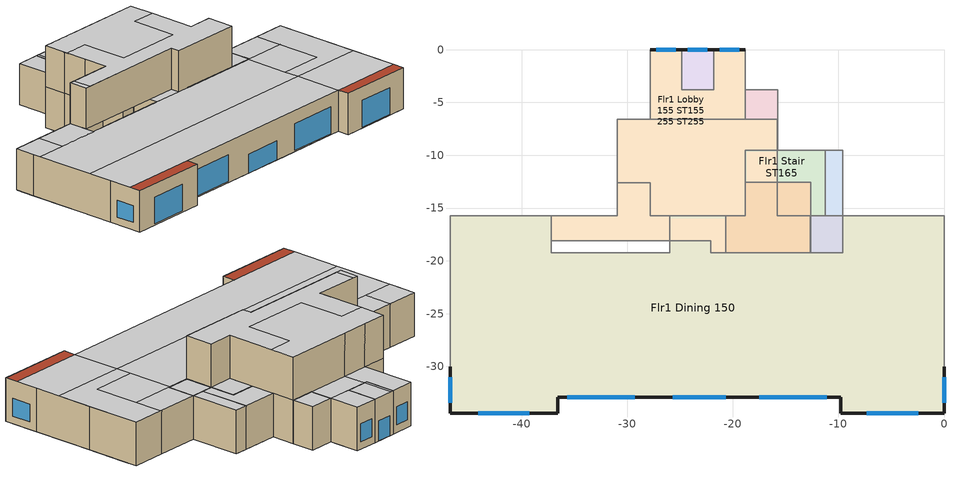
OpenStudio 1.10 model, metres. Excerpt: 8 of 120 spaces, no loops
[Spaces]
Flr1 Dining 150
 floor to Base1 Vestibule CR1B87: 0,-31.17 0,-34.45 -2.59,-34.45 -2.59,-31.17 z0
 floor to Base1 Corridor CR1B05 25 55: -20.65,-15.74 -20.65,-15.95 -25.99,-15.95 -25.99,-15.74 z0; -37.22,-15.84 -37.22,-18.93 -38.91,-18.93 -38.91,-18.21 -41.14,-18.21 -41.14,-19.54 -42.68,-19.54 -42.68,-18.21 -46.79,-18.21 -46.79,-15.84 z0
 floor to Base2 Weight 2B55 1B50: -20.65,-15.95 -20.65,-19.25 -15.2,-19.25 -12.82,-20.79 -19.2,-32.92 -28.82,-32.92 -33.87,-22.03 -33.87,-20.98 -31.59,-19.25 -25.99,-19.25 -25.99,-15.95 z0
 floor to Base1 Storage 1B81: -12.42,-20.79 -12.42,-27.44 -16.31,-27.44 -12.82,-20.79 z0
 floor to Base1 Stair ST1B25: -37.22,-15.74 -37.22,-15.84 -43.06,-15.84 -43.06,-15.74 z0
 floor to Base1 ElecRoom 1B29: -31.59,-19.25 -33.87,-20.98 -33.87,-19.25 z0
 floor to Base1 Stair ST1B80: -12.42,-27.44 -12.42,-32.92 -19.2,-32.92 -16.31,-27.44 z0
 floor to Base1 Corridor CR1B60 80 85: -9.98,-19.25 -9.98,-31.37 -5.18,-31.37 -5.18,-29.79 -2.59,-29.79 -2.59,-34.45 -9.77,-34.45 -9.77,-32.92 -12.42,-32.92 -12.42,-19.25 z0
 floor to Base1 Elevator EL1B20: -43.06,-15.74 -43.06,-15.84 -46.79,-15.84 -46.79,-15.74 z0
 floor to Base1 Storage 1B85: -12.42,-19.25 -12.42,-20.79 -12.82,-20.79 -15.2,-19.25 z0
 floor to Base1 Restroom 1B21 1B28 RR1B22 RR1B27: -30.56,-29.16 -28.82,-32.92 -36.61,-32.92 -36.61,-34.45 -46.79,-34.45 -46.79,-29.16 z0
 floor to Base1 Unconditioned Shaft: 0,-15.74 0,-17.49 -0.81,-17.49 -0.81,-15.74 z0
 floor to Base1 LockerPlayer 1B75 82-84: -0.81,-15.74 -0.81,-17.49 0,-17.49 0,-24.54 -2.59,-24.54 -2.59,-29.79 -5.18,-29.79 -5.18,-31.37 -9.98,-31.37 -9.98,-19.25 -9.61,-19.25 -9.61,-15.74 z0
 floor to Base1 Storage 1B90: 0,-24.54 0,-31.17 -2.59,-31.17 -2.59,-24.54 z0
 floor to Base1 LockerPlayer 1B23 1B25 1B26 RR1B15: -38.91,-18.21 -38.91,-18.93 -37.22,-18.93 -37.22,-19.25 -33.87,-19.25 -33.87,-22.03 -30.56,-29.16 -46.79,-29.16 -46.79,-18.21 -42.68,-18.21 -42.68,-19.54 -41.14,-19.54 -41.14,-18.21 z0
 wall outside: -46.79,-30.02 -46.79,-34.45 -36.61,-34.45 -36.61,-32.92 -9.77,-32.92 -9.77,-34.45 0,-34.45 0,-30.02 z0:5.18
 wall to Flr1 ElecRoom 150E: -34.71,-19.25 -37.22,-19.25 -37.22,-15.74 z0:5.18
 wall to Flr1 Restroom RRM151: -25.99,-15.74 -25.99,-19.25 -34.71,-19.25 z0:5.18
 wall to Flr1 Lobby 155 ST155 255 ST255: -20.65,-15.74 -25.99,-15.74 z0:5.18
 wall to Flr1 Restroom RRW153: -12.62,-19.25 -20.65,-19.25 -20.65,-15.74 z0:5.18
 wall to Flr1 Storage 150F: -9.61,-15.74 -9.61,-19.25 -12.62,-19.25 z0:5.18
 wall to Flr1 Restroom RR176 178: -4.36,-15.74 -9.61,-15.74 z0:5.18
 wall to Flr1 Storage 181: 0,-15.74 -4.36,-15.74 z0:5.18
 wall to Flr1 Hydrotherapy 186: 0,-22.4 0,-15.74 z0:5.18
 wall to Flr1 Storage 180: 0,-30.02 0,-22.4 z0:5.18
 wall to Flr1 Storage 113: -46.79,-18.38 -46.79,-30.02 z0:5.18
 wall to Flr1 Corridor 115: -46.79,-15.74 -46.79,-18.38 z0:5.18
 wall to Flr1 Elevator EL125: -42.81,-15.74 -46.79,-15.74 z0:5.18
 wall to Flr1 Stair ST125: -37.22,-15.74 -42.81,-15.74 z0:5.18
 window: -46.79,-31.02 -46.79,-33.45 / 0,-33.45 0,-31.02 z0.91:3.05; -44.13,-34.45 -39.26,-34.45 / -35.69,-32.92 -29.29,-32.92 / -17.5,-32.92 -11.1,-32.92 / -7.32,-34.45 -2.45,-34.45 z0.15:3.51; -25.7,-32.92 -20.67,-32.92 z0:2.39
 ceiling to Flr2 Kitchen: -42.81,-19.25 -42.81,-15.74 -46.79,-15.74 -46.79,-19.25 z5.18
 ceiling to Flr2 ElecRoom 251A-257B: -22.1,-19.25 -22.1,-18.11 -25.99,-18.11 -25.99,-19.25 z5.18
 ceiling to Flr2 Office 282 284: -9.77,-32.92 0,-32.92 0,-26.85 -9.77,-26.85 z5.18
 ceiling to Flr2 Corridor CR280 290: -9.77,-26.85 0,-26.85 0,-15.74 -4.09,-15.74 -4.09,-24.9 -9.77,-24.9 z5.18
 ceiling to Flr2 Office 250 268-278 293 295: -4.09,-19.25 -4.09,-15.74 -9.61,-15.74 -9.61,-19.25 z5.18
 ceiling to Flr2 Lobby 254: -37.22,-19.25 -37.22,-15.74 -42.81,-15.74 -42.81,-19.25 z5.18
 ceiling to Flr2 Office 280: -4.09,-24.9 -4.09,-19.25 -9.77,-19.25 -9.77,-24.9 z5.18
 ceiling to Flr2 Lounge Perimeter 250CD: -9.77,-32.92 -9.77,-26.85 -46.79,-26.85 -46.79,-32.92 z5.18
 ceiling to Flr2 Lounge Core 250CD: -9.77,-26.85 -9.77,-19.25 -46.79,-19.25 -46.79,-26.85 z5.18
 roof outside: 0,-34.45 0,-32.92 -9.77,-32.92 -9.77,-34.45 z5.18; -36.61,-34.45 -36.61,-32.92 -46.79,-32.92 -46.79,-34.45 z5.18
Flr1 Restroom RRW153
 floor to Base1 Corridor CR1B05 25 55: -18.72,-12.54 -18.72,-15.95 -20.65,-15.95 -20.65,-15.74 -18.81,-15.74 -18.81,-12.54 z0
 floor to Base1 Corridor CR1B60 80 85: -12.62,-12.67 -12.62,-15.95 -18.72,-15.95 -18.72,-12.67 z0
 floor to Base2 Weight 2B55 1B50: -20.34,-15.95 -15.2,-19.25 -20.65,-19.25 -20.65,-15.95 z0
 floor to Base1 Stair ST1B65: -12.62,-12.54 -12.62,-12.67 -18.72,-12.67 -18.72,-12.54 z0
 floor to Base1 Storage 1B85: -12.62,-15.95 -12.62,-19.25 -15.2,-19.25 -20.34,-15.95 z0
 wall to Flr1 Lobby 155 ST155 255 ST255: -18.81,-12.54 -18.81,-15.74 -20.65,-15.74 z0:5.18
 wall to Flr1 Stair ST165: -12.62,-15.74 -12.62,-12.54 -18.81,-12.54 z0:5.18
 wall to Flr1 Storage 150F: -12.62,-19.25 -12.62,-15.74 z0:5.18
 ceiling to Flr2 Office 250 268-278 293 295: -12.62,-19.25 -12.62,-15.74 -12.65,-15.74 -12.65,-19.25 z5.18
 ceiling to Flr2 Computer 266: -12.62,-15.74 -12.62,-12.54 -15.8,-12.54 -15.8,-15.74 z5.18
Flr1 Storage 150F
 floor to Base1 Storage 1B85: -12.42,-15.95 -12.42,-19.25 -12.62,-19.25 -12.62,-15.95 z0
 floor to Base1 Corridor CR1B60 80 85: -9.98,-15.74 -9.98,-19.25 -12.42,-19.25 -12.42,-15.95 -12.62,-15.95 -12.62,-15.74 z0
 floor to Base1 LockerPlayer 1B75 82-84: -9.61,-15.74 -9.61,-19.25 -9.98,-19.25 -9.98,-15.74 z0
 wall to Flr1 Stair ST165: -11.26,-15.74 -12.62,-15.74 z0:5.18
 wall to Flr1 Unconditioned Shaft E: -9.61,-15.74 -11.26,-15.74 z0:5.18
 ceiling to Flr2 Office 250 268-278 293 295: -9.61,-19.25 -9.61,-15.74 -12.62,-15.74 -12.62,-19.25 z5.18
Flr1 Lobby 155 ST155 255 ST255
 floor to Base1 Corridor CR1B05 25 55: -18.81,-9.64 -18.81,-15.74 -27.83,-15.74 -27.83,-12.6 -30.71,-12.6 -30.71,-9.64 z0
 floor to Flr1 ElecRoom 150E: -34.71,-15.74 -34.71,-18.11 -37.22,-18.11 -37.22,-15.74 z5.18
 floor to Base1 Storage 1B38: -24.85,0 -24.85,-3.81 -21.99,-3.81 -21.99,-7.63 -15.76,-7.63 -15.76,-9.51 -18.81,-9.51 -18.81,-9.64 -30.95,-9.64 -30.95,-6.61 -27.83,-6.61 -27.83,0 z0
 floor to Base1 Lounge 1B70: -18.81,0 -18.81,-6.61 -15.76,-6.61 -15.76,-7.63 -21.99,-7.63 -21.99,-3.81 -21.8,-3.81 -21.8,0 z0
 floor to Base1 Elevator EL1B45: -30.71,-9.64 -30.71,-12.6 -30.95,-12.6 -30.95,-9.64 z0
 floor to Flr1 Restroom RRM151: -27.83,-12.6 -27.83,-15.74 -25.99,-15.74 -25.99,-18.11 -34.71,-18.11 -34.71,-15.74 -30.95,-15.74 -30.95,-12.6 z5.18
 floor to Flr1 Stair ST165: -15.8,-9.51 -15.8,-12.54 -18.81,-12.54 -18.81,-9.51 z5.18
 floor to Flr1 Restroom RRW153: -15.8,-12.54 -15.8,-15.74 -12.65,-15.74 -12.65,-19.25 -20.65,-19.25 -20.65,-15.74 -18.81,-15.74 -18.81,-12.54 z5.18
 floor to Flr1 Dining 150: -20.65,-15.74 -20.65,-19.25 -22.1,-19.25 -22.1,-18.11 -25.99,-18.11 -25.99,-15.74 z5.18
 wall outside: -24.85,0 -27.83,0 / -18.81,0 -21.8,0 z0:5.18
 wall to Flr1 Restroom RRM151: -30.95,-12.6 -27.83,-12.6 -27.83,-15.74 -25.99,-15.74 z0:5.18
 wall to Flr1 Elevator EL145: -30.95,-9.55 -30.95,-12.6 z0:5.18
 wall to Flr1 Office 130-132 136 138 139: -27.83,0 -27.83,-6.61 -30.95,-6.61 -30.95,-9.55 z0:5.18
 wall to Flr1 Vestibule 156: -21.8,0 -21.8,-3.81 -24.85,-3.81 -24.85,0 z0:5.18
 wall to Flr1 Office 173 175 177 179: -18.81,-3.81 -18.81,0 z0:5.18
 wall to Flr1 Treatment 171: -15.76,-6.61 -18.81,-6.61 -18.81,-3.81 z0:5.18
 wall to Flr1 Treatment 170 177A 185: -15.76,-9.51 -15.76,-6.61 z0:5.18
 wall to Flr1 Stair ST165: -18.81,-12.54 -18.81,-9.51 -15.76,-9.51 z0:5.18
 wall to Flr2 Elevator EL245: -30.95,-9.55 -30.95,-12.6 z5.18:10.31
 wall to Flr2 Restroom RR243 247: -30.95,-6.61 -30.95,-9.55 / -30.95,-12.6 -30.95,-15.74 -37.22,-15.74 z5.18:10.31
 wall to Flr2 Lounge 230: -27.83,-6.61 -30.95,-6.61 z5.18:10.31
 wall to Flr2 Conference 261: -24.46,-6.61 -27.83,-6.61 z5.18:10.31
 wall to Flr2 Corridor CR260: -15.8,-6.61 -24.46,-6.61 z5.18:10.31
 wall to Flr2 Computer 266: -12.65,-15.74 -15.8,-15.74 -15.8,-6.61 z5.18:10.31
 wall to Flr2 Office 250 268-278 293 295: -12.65,-19.25 -12.65,-15.74 z5.18:10.31
 wall to Flr2 Lounge Core 250CD: -22.1,-19.25 -12.65,-19.25 z5.18:10.31
 wall to Flr2 ElecRoom 251A-257B: -37.22,-18.11 -22.1,-18.11 -22.1,-19.25 z5.18:10.31
 wall to Flr2 Lobby 254: -37.22,-15.74 -37.22,-18.11 z5.18:10.31
 window: -19.39,0 -21.22,0 / -25.43,0 -27.25,0 z0.91:3.05
 ceiling to Flr2 Conference 261: -24.46,-6.61 -24.46,-3.81 -24.85,-3.81 -24.85,0 -27.83,0 -27.83,-6.61 z5.18
 ceiling to Flr3 Unconditioned N: -18.93,-15.66 -18.93,-9.81 -15.8,-9.81 -15.8,-6.61 -30.95,-6.61 -30.95,-9.81 -27.71,-9.81 -27.71,-15.66 z10.31
 ceiling to Flr2 Corridor CR260: -24.46,-6.61 -18.81,-6.61 -18.81,-3.81 -24.46,-3.81 z5.18
 ceiling to Flr2 Office 263-275: -18.81,-3.81 -18.81,0 -21.8,0 -21.8,-3.81 z5.18
 ceiling to Flr2 Computer 266: -15.76,-9.51 -15.76,-6.61 -15.8,-6.61 -15.8,-9.51 z5.18
 ceiling to Flr3 MechRoom W: -36.58,-18.11 -36.58,-15.74 -37.22,-15.74 -37.22,-18.11 z10.31
 ceiling to Flr3 MechRoom Core: -12.65,-19.25 -12.65,-15.74 -15.8,-15.74 -15.8,-9.81 -18.93,-9.81 -18.93,-15.66 -27.71,-15.66 -27.71,-9.81 -30.95,-9.81 -30.95,-15.74 -36.58,-15.74 -36.58,-18.11 -22.1,-18.11 -22.1,-19.25 z10.31
Flr1 Stair ST165
 floor to Base1 Lounge 1B70: -11.26,-9.51 -11.26,-12.67 -11.97,-12.67 -11.97,-9.64 -13.23,-9.64 -13.23,-9.51 z0
 floor to Base1 Corridor CR1B60 80 85: -11.26,-12.67 -11.26,-15.74 -12.62,-15.74 -12.62,-12.67 z0
 floor to Base1 Corridor CR1B05 25 55: -18.72,-9.64 -18.72,-12.54 -18.81,-12.54 -18.81,-9.64 z0
 floor to Base1 Stair ST1B65: -18.72,-9.64 -11.97,-9.64 -11.97,-12.67 -12.62,-12.67 -12.62,-12.54 -18.72,-12.54 z0
 floor to Base1 Storage 1B38: -13.23,-9.51 -13.23,-9.64 -18.81,-9.64 -18.81,-9.51 z0
 wall to Flr1 Treatment 170 177A 185: -11.26,-9.51 -15.76,-9.51 z0:5.18
 wall to Flr1 Unconditioned Shaft E: -11.26,-15.74 -11.26,-9.51 z0:5.18
 ceiling to Flr2 Computer 266: -11.26,-15.74 -11.26,-9.51 -15.8,-9.51 -15.8,-12.54 -12.62,-12.54 -12.62,-15.74 z5.18
Flr1 Unconditioned Shaft E
 floor to Base1 LockerPlayer 1B75 82-84: -9.61,-9.51 -9.61,-15.74 -9.98,-15.74 -9.98,-9.51 z0
 floor to Base1 Corridor CR1B60 80 85: -9.98,-12.67 -9.98,-15.74 -11.26,-15.74 -11.26,-12.67 z0
 floor to Base1 Lounge 1B70: -9.98,-9.51 -9.98,-12.67 -11.26,-12.67 -11.26,-9.51 z0
 wall to Flr1 Treatment 170 177A 185: -9.61,-9.51 -11.26,-9.51 z0:5.18
 wall to Flr1 Restroom RR176 178: -9.61,-15.74 -9.61,-9.51 z0:5.18
 ceiling to Flr2 Unconditioned Shaft E: -9.61,-15.74 -9.61,-9.51 -11.26,-9.51 -11.26,-15.74 z5.18
Flr1 Treatment 171
 floor to Base1 Lounge 1B70: -15.76,-3.81 -15.76,-6.61 -18.81,-6.61 -18.81,-3.81 z0
 wall to Flr1 Office 173 175 177 179: -15.76,-3.81 -18.81,-3.81 z0:5.18
 wall to Flr1 Treatment 170 177A 185: -15.76,-6.61 -15.76,-3.81 z0:5.18
 ceiling to Flr2 Corridor CR260: -15.76,-6.61 -15.76,-3.81 -18.81,-3.81 -18.81,-6.61 z5.18
Flr1 Vestibule 156
 floor to Base1 Storage 1B38: -21.99,0 -21.99,-3.81 -24.85,-3.81 -24.85,0 z0
 floor to Base1 Lounge 1B70: -21.8,0 -21.8,-3.81 -21.99,-3.81 -21.99,0 z0
 wall outside: -21.8,0 -24.85,0 z0:5.18
 window: -22.43,0 -24.26,0 z0:2.39
 ceiling to Flr2 Office 263-275: -21.8,-3.81 -21.8,0 -24.46,0 -24.46,-3.81 z5.18
 ceiling to Flr2 Conference 261: -24.46,-3.81 -24.46,0 -24.85,0 -24.85,-3.81 z5.18
[Building]
Dal_Ward: North Axis {deg}=0; Default Construction Set=CU Dal Ward Existing Constructions
[ClimateZones]
Climate Zone Institution Name 1=ASHRAE; Climate Zone Document Name 1=ANSI/ASHRAE Standard 169; Climate Zone Document Year 1=2006; Climate Zone Institution Name 2=CEC; Climate Zone Document Name 2=California Climate Zone Descriptions; Climate Zone Document Year 2=1995
[Site]
Broomfield Jeffco  Boulder   S: Latitude {deg}=40.13; Longitude {deg}=-105.24; Time Zone {hr}=-7; Elevation {m}=1689
[SizingPeriod:DesignDay] Daily Dry-Bulb Temperature Range {deltaC}=15.2; Barometric Pressure {Pa}=83011; Wind Speed {m/s}=4.2; Wind Direction {deg}=80; Sky Clearness=0; Rain Indicator=0; Snow Indicator=0; Day of Month=21; Month=7; Day Type=SummerDesignDay; Daylight Saving Time Indicator=0; Dry-Bulb Temperature Range Modifier Type=DefaultMultipliers; Solar Model Indicator=ASHRAETau; ASHRAE Taub=0.424; ASHRAE Taud=2.012
Name | Maximum Dry-Bulb Temperature {C} | Humidity Indicating Conditions at Maximum Dry-Bulb {BasedOnField A3} | Humidity Indicating Type
Denver Intl Ap Ann Clg .4% Condns DB=>MWB | 34.6 | 15.7 | Wetbulb
Denver Intl Ap Ann Clg .4% Condns WB=>MDB | 27.3 | 18.3 | Wetbulb
Denver Intl Ap Ann Clg .4% Condns Enth=>MDB | 27 | 58300 | Enthalpy
Denver Intl Ap Ann Clg .4% Condns DP=>MDB | 19.9 | 16 | Dewpoint
[Construction]
ExtSlabCarpet 4in ClimateZone 1-8: MAT-CC05 4 HW CONCRETE, CP02 CARPET PAD
Interior Floor: F16 Acoustic tile, F05 Ceiling air space resistance, M11 100mm lightweight concrete
Interior Wall: G01a 19mm gypsum board, F04 Wall air space resistance, G01a 19mm gypsum board
Interior Ceiling: M11 100mm lightweight concrete, F05 Ceiling air space resistance, F16 Acoustic tile
Interior Window: Clear 3mm
Interior Door; Interior Partition: G05 25mm wood
Dal Ward Existing Roof: Clay Roof Tile - Lightweight Concrete - 1 in. - 80 lb/ft3, Metal Decking, Steel Roof Joists with R-30 Batt Insulation, Gypsum Board - 5/8 in.
Dal Ward Existing Exterior Wall: Sandstone - 4 in. - 120 lb/ft3, Gypsum Board - 5/8 in., Extruded Polystyrene Insulation Board - 1 in., Steel-Framed - 8 in. Studs - 16 in. OC - R-19 Cavity Insulation, Gypsum Board - 5/8 in.
Dal Ward Existing Glazing - U-0.55/SHGC-0.35/VLT-0.44: Dal Ward Existing Glazing - U-0.55/SHGC-0.35/VLT-0.44
Dal Ward Existing Glazing - U-0.55/SHGC-0.55/VLT-0.70: Dal Ward Existing Glazing - U-0.55/SHGC-0.55/VLT-0.70
Dal Ward Existing Glazing - U-0.80/SHGC-0.55/VLT-0.70: Dal Ward Existing Glazing - U-0.80/SHGC-0.55/VLT-0.70
[Material]
Name | Roughness | Thickness {m} | Conductivity {W/m-K} | Density {kg/m3} | Specific Heat {J/kg-K} | Thermal Absorptance | Solar Absorptance | Visible Absorptance
MAT-CC05 4 HW CONCRETE | Rough | 0.1016 | 1.311 | 2240 | 836.8 | 0.9 | 0.85 | 0.85
Metal Decking | MediumSmooth | 0.0015 | 45.006 | 7680 | 418.4 | 0.9 | 0.6 | 0.6
F16 Acoustic tile | MediumSmooth | 0.0191 | 0.06 | 368 | 590 | 0.9 | 0.3 | 0.3
M11 100mm lightweight concrete | MediumRough | 0.1016 | 0.53 | 1280 | 840 | 0.9 | 0.5 | 0.5
G01a 19mm gypsum board | MediumSmooth | 0.019 | 0.16 | 800 | 1090 | 0.9 | 0.4 | 0.4
G05 25mm wood | MediumSmooth | 0.0254 | 0.15 | 608 | 1630 | 0.9 | 0.5 | 0.5
Clay Roof Tile - Lightweight Concrete - 1 in. - 80 lb/ft3 | MediumRough | 0.0254 | 0.53 | 1281.48 | 840
Gypsum Board - 5/8 in. | MediumSmooth | 0.015875 | 0.16 | 800 | 1090
Sandstone - 4 in. - 120 lb/ft3 | MediumRough | 0.1016 | 1.9 | 1922.22 | 790
Steel-Framed - 8 in. Studs - 16 in. OC - R-19 Cavity Insulation | Smooth | 0.2032 | 0.192299 | 69.5201 | 628.02
[Material:NoMass]
CP02 CARPET PAD: Roughness=Smooth; Thermal Resistance {m2-K/W}=0.1; Thermal Absorptance=0.9; Solar Absorptance=0.8; Visible Absorptance=0.8
[Material:AirGap]
Name | Thermal Resistance {m2-K/W}
F05 Ceiling air space resistance | 0.18
F04 Wall air space resistance | 0.15
Extruded Polystyrene Insulation Board - 1 in. | 0.880551
Steel Roof Joists with R-30 Batt Insulation | 2.64165
[WindowMaterial:Glazing]
Clear 3mm: Optical Data Type=SpectralAverage; Thickness {m}=0.003; Solar Transmittance at Normal Incidence=0.837; Front Side Solar Reflectance at Normal Incidence=0.075; Back Side Solar Reflectance at Normal Incidence=0; Visible Transmittance at Normal Incidence=0.898; Front Side Visible Reflectance at Normal Incidence=0.081; Back Side Visible Reflectance at Normal Incidence=0; Infrared Transmittance at Normal Incidence=0; Front Side Infrared Hemispherical Emissivity=0.84; Back Side Infrared Hemispherical Emissivity=0.84; Conductivity {W/m-K}=0.9; Dirt Correction Factor for Solar and Visible Transmittance=1; Solar Diffusing=No
[DefaultConstructionSet]
CU Dal Ward Existing Constructions: Default Exterior Surface Constructions=Default Surface Constructions 13; Default Interior Surface Constructions=Default Surface Constructions 14; Default Ground Contact Surface Constructions=Default Surface Constructions 15; Default Exterior SubSurface Constructions=Default Sub Surface Constructions 9; Default Interior SubSurface Constructions=Default Sub Surface Constructions 10; Interior Partition Construction=Interior Partition
[DefaultSurfaceConstructions]
Name | Floor Construction | Wall Construction | Roof Ceiling Construction
Default Surface Constructions 13 | ExtSlabCarpet 4in ClimateZone 1-8 | Dal Ward Existing Exterior Wall | Dal Ward Existing Roof
Default Surface Constructions 14 | Interior Floor | Interior Wall | Interior Ceiling
Default Surface Constructions 15 | ExtSlabCarpet 4in ClimateZone 1-8 | ExtSlabCarpet 4in ClimateZone 1-8 | ExtSlabCarpet 4in ClimateZone 1-8
[DefaultSubSurfaceConstructions]
Name | Fixed Window Construction | Operable Window Construction | Glass Door Construction | Tubular Daylight Dome Construction | Tubular Daylight Diffuser Construction | Door Construction
Default Sub Surface Constructions 9 | Dal Ward Existing Glazing - U-0.55/SHGC-0.55/VLT-0.70 | Dal Ward Existing Glazing - U-0.55/SHGC-0.35/VLT-0.44 | Dal Ward Existing Glazing - U-0.80/SHGC-0.55/VLT-0.70 | Interior Window | Interior Window
Default Sub Surface Constructions 10 | Interior Window | Interior Window |  |  |  | Interior Door
[WindowMaterial:SimpleGlazingSystem]
Name | U-Factor {W/m2-K} | Solar Heat Gain Coefficient | Visible Transmittance
Dal Ward Existing Glazing - U-0.80/SHGC-0.55/VLT-0.70 | 4.54261 | 0.55 | 0.7
Dal Ward Existing Glazing - U-0.55/SHGC-0.35/VLT-0.44 | 3.12304 | 0.35 | 0.44
Dal Ward Existing Glazing - U-0.55/SHGC-0.55/VLT-0.70 | 3.12304 | 0.55 | 0.7
[BuildingStory]
Flr1: Nominal Z Coordinate {m}=0; Nominal Floor to Floor Height {m}=5.1816
[Space] Building Story=Flr1
Name | Space Type | Thermal Zone
Flr1 Dining 150 | 90.1-2007 - Dal_Ward - Dining - AHU-3 | Flr1 Lounge Club
Flr1 Restroom RRW153 | 90.1-2007 - Dal_Ward - Restroom - AHU-3 - ExistingLPD | Flr1 Lounge Club
Flr1 Storage 150F | 90.1-2007 - Dal_Ward - Storage - AHU-3 | Flr1 Lounge Club
Flr1 Stair ST165 | 90.1-2007 - Dal_Ward - Stair - AHU-1 - ExistingLPD | Flr1 Treatment NE
Flr1 Unconditioned Shaft E |  | Flr1 Unconditioned Shaft E
Flr1 Treatment 171 | 90.1-2007 - Dal_Ward - Treatment - AHU-1 - ExistingLPD | Flr1 Treatment NE
Flr1 Vestibule 156 | 90.1-2007 - Dal_Ward - AlwaysOn - Vestibule - NoVentilation - ExistingLPD | Flr1 Vestibule 156
Flr1 Lobby 155 ST155 255 ST255 | 90.1-2007 - Dal_Ward - Lobby - AHU-1 - ExistingLPD | Flr1 Lobby Core
[ThermalZone] Use Ideal Air Loads=No
Name | Thermostat
Flr1 Lounge Club | Flr1 Lounge Club Thermostat
Flr1 Treatment NE | Flr1 Treatment NE Thermostat
Flr1 Lobby Core | Flr1 Lobby Core Thermostat
Flr1 Vestibule 156 | Flr1 Vestibule 156 Thermostat
Flr1 Unconditioned Shaft E
[Sizing:Zone]
Flr1 Unconditioned Shaft E: Zone Cooling Design Supply Air Temperature {C}=14; Zone Heating Design Supply Air Temperature {C}=40; Zone Cooling Design Supply Air Humidity Ratio {kg-H2O/kg-air}=0.0085; Zone Heating Design Supply Air Humidity Ratio {kg-H2O/kg-air}=0.008; Cooling Design Air Flow Method=DesignDay; Heating Design Air Flow Method=DesignDay
[People:Definition] Number of People Calculation Method=People/Area; Fraction Radiant=0.3
Name | People per Space Floor Area {person/m2}
90.1-2007 - Office - Corridor People Definition | 0.0107639
90.1-2007 - FullSrvRest - Dining People Definition | 0.721182
90.1-2007 - Office - Restroom People Definition; 90.1-2007 - CU - Treatment People Definition | 0.107639
[ElectricEquipment:Definition] Design Level Calculation Method=Watts/Area
Name | Watts per Space Floor Area {W/m2} | Watts per Person {W/person}
90.1-2007 - Noresco - Corridor Electric Equipment Definition | 0
90.1-2007 - FullSrvRest - Dining Electric Equipment Definition | 2.69098 | 0
90.1-2007 - Noresco - Restroom Electric Equipment Definition | 0 | 0
90.1-2007 - CU - Treatment Electric Equipment Definition | 1.61459
[DefaultScheduleSet] People Activity Level Schedule=Dal_Ward Activity Schedule
Name | Number of People Schedule | Lighting Schedule | Electric Equipment Schedule | Gas Equipment Schedule | Infiltration Schedule
90.1-2007 - Dal_Ward - Dining Schedule Set | Dal_Ward Dining Occupancy Schedule | Dal_Ward Dining Lighting Schedule | Dal_Ward Dining Equipment Schedule | Dal_Ward Dining Equipment Schedule | Dal_Ward Infiltration Schedule
90.1-2007 - Dal_Ward - AlwaysOn - Vestibule Schedule Set | Dal_Ward Vestibule Occupancy Schedule | Dal_Ward Vestibule Lighting Schedule | Dal_Ward Vestibule Equipment Schedule | Dal_Ward Vestibule Equipment Schedule | Dal_Ward AlwaysOn Infiltration Schedule
90.1-2007 - Dal_Ward - Treatment Schedule Set | Dal_Ward Treatment Occupancy Schedule | Dal_Ward Treatment Lighting Schedule | Dal_Ward Treatment Equipment Schedule | Dal_Ward Treatment Equipment Schedule | Dal_Ward Infiltration Schedule
90.1-2007 - Dal_Ward - Storage Schedule Set | Dal_Ward Storage Occupancy Schedule | Dal_Ward Storage Lighting Schedule | Dal_Ward Storage Equipment Schedule | Dal_Ward Storage Equipment Schedule | Dal_Ward Infiltration Schedule
90.1-2007 - Dal_Ward - Stair Schedule Set | Dal_Ward Stair Occupancy Schedule | Dal_Ward Stair Lighting Schedule | Dal_Ward Stair Equipment Schedule | Dal_Ward Stair Equipment Schedule | Dal_Ward Infiltration Schedule
90.1-2007 - Dal_Ward - Lobby Schedule Set | Dal_Ward Lobby Occupancy Schedule | Dal_Ward Lobby Lighting Schedule | Dal_Ward Lobby Equipment Schedule | Dal_Ward Lobby Equipment Schedule | Dal_Ward Infiltration Schedule
90.1-2007 - Dal_Ward - Restroom Schedule Set | Dal_Ward ClosedOffice Occupancy Schedule | Dal_Ward ClosedOffice Lighting Schedule | Dal_Ward ClosedOffice Equipment Schedule | Dal_Ward ClosedOffice Equipment Schedule | Dal_Ward Infiltration Schedule
[SpaceType]
Name | Default Schedule Set | Design Specification Outdoor Air Object | Standards Building Type | Standards Space Type
90.1-2007 - Dal_Ward - Dining - AHU-3 | 90.1-2007 - Dal_Ward - Dining Schedule Set | 90.1-2007 - FullSrvRest - Dining Ventilation - AHU-3 | FullServiceRestaurant | Dining
90.1-2007 - Dal_Ward - Storage - AHU-3 | 90.1-2007 - Dal_Ward - Storage Schedule Set | 90.1-2007 - Office - Storage Ventilation - AHU-3 | Office | Storage
90.1-2007 - Dal_Ward - Treatment - AHU-1 - ExistingLPD | 90.1-2007 - Dal_Ward - Treatment Schedule Set | 90.1-2007 - CU - Treatment Ventilation - AHU-1 | SmallHotel | Exercise
90.1-2007 - Dal_Ward - Stair - AHU-1 - ExistingLPD | 90.1-2007 - Dal_Ward - Stair Schedule Set | 90.1-2007 - Office - Stair Ventilation - AHU-1 | Office | Stair
90.1-2007 - Dal_Ward - AlwaysOn - Vestibule - NoVentilation - ExistingLPD | 90.1-2007 - Dal_Ward - AlwaysOn - Vestibule Schedule Set | 90.1-2007 - Office - Corridor Ventilation - NoVentilation | Office | Lobby
90.1-2007 - Dal_Ward - Lobby - AHU-1 - ExistingLPD | 90.1-2007 - Dal_Ward - Lobby Schedule Set | 90.1-2007 - Office - Corridor Ventilation - AHU-1 1 | Office | Lobby
90.1-2007 - Dal_Ward - Restroom - AHU-3 - ExistingLPD | 90.1-2007 - Dal_Ward - Restroom Schedule Set | 90.1-2007 - Office - Restroom Ventilation - AHU-3 | Office | Restroom
[People]
Name | People Definition | Space or SpaceType
90.1-2007 - FullSrvRest - Dining People 2 | 90.1-2007 - FullSrvRest - Dining People Definition | 90.1-2007 - Dal_Ward - Dining - AHU-3
90.1-2007 - CU - Treatment People 3 | 90.1-2007 - CU - Treatment People Definition | 90.1-2007 - Dal_Ward - Treatment - AHU-1 - ExistingLPD
90.1-2007 - Office - Corridor People 11 | 90.1-2007 - Office - Corridor People Definition | 90.1-2007 - Dal_Ward - AlwaysOn - Vestibule - NoVentilation - ExistingLPD
90.1-2007 - Office - Corridor People 12 | 90.1-2007 - Office - Corridor People Definition | 90.1-2007 - Dal_Ward - Lobby - AHU-1 - ExistingLPD
90.1-2007 - Office - Restroom People 6 | 90.1-2007 - Office - Restroom People Definition | 90.1-2007 - Dal_Ward - Restroom - AHU-3 - ExistingLPD
[Lights]
Name | Lights Definition | Space or SpaceType
90.1-2007 - FullSrvRest - Dining Lights 2 | 90.1-2007 - Dal_Ward - Dining - AHU-3 AppG ALC Lights Definition | 90.1-2007 - Dal_Ward - Dining - AHU-3
90.1-2007 - Office - Storage Lights 4 | 90.1-2007 - Dal_Ward - Storage - AHU-3 AppG ALC Lights Definition | 90.1-2007 - Dal_Ward - Storage - AHU-3
90.1-2007 - CU - Treatment Lights 3 | 90.1-2007 - CU - Exercise Lights Definition - Treatment - Existing | 90.1-2007 - Dal_Ward - Treatment - AHU-1 - ExistingLPD
90.1-2007 - Office - Stair Lights 5 | 90.1-2007 - Office - Stair Lights Definition - Existing | 90.1-2007 - Dal_Ward - Stair - AHU-1 - ExistingLPD
90.1-2007 - Office - Corridor Lights 11 | 90.1-2007 - Office - Corridor Lights Definition - Vestibule - Existing | 90.1-2007 - Dal_Ward - AlwaysOn - Vestibule - NoVentilation - ExistingLPD
90.1-2007 - Office - Corridor Lights 12 | 90.1-2007 - Dal_Ward - Lobby - AHU-1 - ExistingLPD AppG ALC Lights Definition | 90.1-2007 - Dal_Ward - Lobby - AHU-1 - ExistingLPD
90.1-2007 - Office - Restroom Lights 6 | 90.1-2007 - Office - Restroom Lights Definition - Proposed | 90.1-2007 - Dal_Ward - Restroom - AHU-3 - ExistingLPD
[ElectricEquipment]
Name | Electric Equipment Definition | Space or SpaceType
90.1-2007 - FullSrvRest - Dining Electric Equipment 2 | 90.1-2007 - FullSrvRest - Dining Electric Equipment Definition | 90.1-2007 - Dal_Ward - Dining - AHU-3
90.1-2007 - CU - Treatment Electric Equipment 3 | 90.1-2007 - CU - Treatment Electric Equipment Definition | 90.1-2007 - Dal_Ward - Treatment - AHU-1 - ExistingLPD
90.1-2007 - Office - Corridor Electric Equipment 11 | 90.1-2007 - Noresco - Corridor Electric Equipment Definition | 90.1-2007 - Dal_Ward - AlwaysOn - Vestibule - NoVentilation - ExistingLPD
90.1-2007 - Office - Corridor Electric Equipment 12 | 90.1-2007 - Noresco - Corridor Electric Equipment Definition | 90.1-2007 - Dal_Ward - Lobby - AHU-1 - ExistingLPD
90.1-2007 - Office - Restroom Electric Equipment 6 | 90.1-2007 - Noresco - Restroom Electric Equipment Definition | 90.1-2007 - Dal_Ward - Restroom - AHU-3 - ExistingLPD
[SpaceInfiltration:DesignFlowRate] Design Flow Rate Calculation Method=Flow/ExteriorArea
Name | Space or SpaceType | Flow per Exterior Surface Area {m3/s-m2} | Air Changes per Hour {1/hr}
90.1-2007 - FullSrvRest - Dining Infiltration 2 | 90.1-2007 - Dal_Ward - Dining - AHU-3 | 0.000226568
90.1-2007 - Office - Storage Infiltration 4 | 90.1-2007 - Dal_Ward - Storage - AHU-3 | 0.000226568
90.1-2007 - CU - Treatment Infiltration 3 | 90.1-2007 - Dal_Ward - Treatment - AHU-1 - ExistingLPD | 0.000226568
90.1-2007 - Office - Stair Infiltration 5 | 90.1-2007 - Dal_Ward - Stair - AHU-1 - ExistingLPD | 0.000226568
90.1-2007 - Office - Vestibule Infiltration 3 | 90.1-2007 - Dal_Ward - AlwaysOn - Vestibule - NoVentilation - ExistingLPD | 0 | 5
90.1-2007 - Office - Lobby Infiltration 3 | 90.1-2007 - Dal_Ward - Lobby - AHU-1 - ExistingLPD | 0.000226568
90.1-2007 - Office - Restroom Infiltration 6 | 90.1-2007 - Dal_Ward - Restroom - AHU-3 - ExistingLPD | 0.000226568
[DesignSpecification:OutdoorAir] Outdoor Air Method=Sum
Name | Outdoor Air Flow per Person {m3/s-person} | Outdoor Air Flow per Floor Area {m3/s-m2}
90.1-2007 - CU - Treatment Ventilation - AHU-1 | 0.0165131 | 0.000533238
90.1-2007 - Office - Stair Ventilation - AHU-1; 90.1-2007 - Office - Corridor Ventilation - AHU-1 1 |  | 0.000533238
90.1-2007 - FullSrvRest - Dining Ventilation - AHU-3 | 0.00235307 | 0.000607876
90.1-2007 - Office - Restroom Ventilation - AHU-3 |  | 0.000202625
90.1-2007 - Office - Storage Ventilation - AHU-3 |  | 0.000405251
90.1-2007 - Office - Corridor Ventilation - NoVentilation |  | 0
[Exterior:Lights:Definition]
Dal_Ward Exterior Lights Definition: Design Level {W}=1568
[Exterior:Lights]
Dal_Ward Exterior Lights: Exterior Lights Definition=Dal_Ward Exterior Lights Definition; Schedule=Always On Discrete; Control Option=AstronomicalClock
[Lights:Definition] Design Level Calculation Method=Watts/Area
Name | Watts per Space Floor Area {W/m2}
90.1-2007 - CU - Exercise Lights Definition - Treatment - Existing | 14.2084
90.1-2007 - Office - Stair Lights Definition - Existing | 7.31946
90.1-2007 - Office - Restroom Lights Definition - Proposed | 9.04168
90.1-2007 - Office - Corridor Lights Definition - Vestibule - Existing | 7.96529
90.1-2007 - Dal_Ward - Lobby - AHU-1 - ExistingLPD AppG ALC Lights Definition | 19.2782
90.1-2007 - Dal_Ward - Storage - AHU-3 AppG ALC Lights Definition | 6.00626
90.1-2007 - Dal_Ward - Dining - AHU-3 AppG ALC Lights Definition | 3.29376
[ThermostatSetpoint:DualSetpoint]
Name | Heating Setpoint Temperature Schedule | Cooling Setpoint Temperature Schedule
Flr1 Lounge Club Thermostat; Flr1 Treatment NE Thermostat; Flr1 Lobby Core Thermostat | Dal_Ward Heating Setpoint Schedule | Dal_Ward Cooling Setpoint Schedule
Flr1 Vestibule 156 Thermostat | Dal_Ward Low Heating Setpoint Schedule | Dal_Ward No Cooling Setpoint Schedule
[OtherEquipment:Definition] Design Level Calculation Method=EquipmentLevel
Name | Design Level {W}
Flr1 Lounge Club AHU Winter Design Day Load Definition | -17580
Flr1 Lobby Core AHU Winter Design Day Load Definition | -8860.03
[OtherEquipment]
Name | Other Equipment Definition | Space or SpaceType | Schedule
Flr1 Lounge Club AHU Winter Design Day Load | Flr1 Lounge Club AHU Winter Design Day Load Definition | Flr1 Dining 150 | Dal_Ward Flr1 Lounge Club AHU Winter Design Day Load Schedule
Flr1 Lobby Core AHU Winter Design Day Load | Flr1 Lobby Core AHU Winter Design Day Load Definition | Flr1 Lobby 155 ST155 255 ST255 | Dal_Ward Flr1 Lobby Core AHU Winter Design Day Load Schedule
[Schedule:Ruleset]
Name | Default Day Schedule | Summer Design Day Schedule | Winter Design Day Schedule
Dal_Ward Lobby Occupancy Schedule | Dal_Ward Lobby Occupancy Schedule Weekday | Dal_Ward Lobby Occupancy Schedule Summer Design Day | Dal_Ward Lobby Occupancy Schedule Winter Design Day
Dal_Ward Lobby Lighting Schedule | Dal_Ward Lobby Lighting Schedule Weekday | Dal_Ward Lobby Lighting Schedule Summer Design Day | Dal_Ward Lobby Lighting Schedule Winter Design Day
Dal_Ward Lobby Equipment Schedule | Dal_Ward Lobby Equipment Schedule AllDays | Dal_Ward Lobby Equipment Schedule Summer Design Day | Dal_Ward Lobby Equipment Schedule Winter Design Day
Dal_Ward Vestibule Occupancy Schedule | Dal_Ward Vestibule Occupancy Schedule Weekday | Dal_Ward Vestibule Occupancy Schedule Summer Design Day | Dal_Ward Vestibule Occupancy Schedule Winter Design Day
Dal_Ward Vestibule Lighting Schedule | Dal_Ward Vestibule Lighting Schedule Weekday | Dal_Ward Vestibule Lighting Schedule Summer Design Day | Dal_Ward Vestibule Lighting Schedule Winter Design Day
Dal_Ward Vestibule Equipment Schedule | Dal_Ward Vestibule Equipment Schedule AllDays | Dal_Ward Vestibule Equipment Schedule Summer Design Day | Dal_Ward Vestibule Equipment Schedule Winter Design Day
Dal_Ward Stair Occupancy Schedule | Dal_Ward Stair Occupancy Schedule Weekday | Dal_Ward Stair Occupancy Schedule Summer Design Day | Dal_Ward Stair Occupancy Schedule Winter Design Day
Dal_Ward Stair Lighting Schedule | Dal_Ward Stair Lighting Schedule AllDays | Dal_Ward Stair Lighting Schedule Summer Design Day | Dal_Ward Stair Lighting Schedule Winter Design Day
Dal_Ward Stair Equipment Schedule | Dal_Ward Stair Equipment Schedule AllDays | Dal_Ward Stair Equipment Schedule Summer Design Day | Dal_Ward Stair Equipment Schedule Winter Design Day
Dal_Ward Storage Occupancy Schedule | Dal_Ward Storage Occupancy Schedule AllDays | Dal_Ward Storage Occupancy Schedule Summer Design Day | Dal_Ward Storage Occupancy Schedule Winter Design Day
Dal_Ward Storage Lighting Schedule | Dal_Ward Storage Lighting Schedule AllDays | Dal_Ward Storage Lighting Schedule Summer Design Day | Dal_Ward Storage Lighting Schedule Winter Design Day
Dal_Ward Storage Equipment Schedule | Dal_Ward Storage Equipment Schedule AllDays | Dal_Ward Storage Equipment Schedule Summer Design Day | Dal_Ward Storage Equipment Schedule Winter Design Day
Dal_Ward ClosedOffice Occupancy Schedule | Dal_Ward ClosedOffice Occupancy Schedule Weekday | Dal_Ward ClosedOffice Occupancy Schedule Summer Design Day | Dal_Ward ClosedOffice Occupancy Schedule Winter Design Day
Dal_Ward ClosedOffice Lighting Schedule | Dal_Ward ClosedOffice Lighting Schedule Weekday | Dal_Ward ClosedOffice Lighting Schedule Summer Design Day | Dal_Ward ClosedOffice Lighting Schedule Winter Design Day
Dal_Ward ClosedOffice Equipment Schedule | Dal_Ward ClosedOffice Equipment Schedule Weekday | Dal_Ward ClosedOffice Equipment Schedule Summer Design Day | Dal_Ward ClosedOffice Equipment Schedule Winter Design Day
Dal_Ward Treatment Occupancy Schedule | Dal_Ward Treatment Occupancy Schedule OnDays | Dal_Ward Treatment Occupancy Schedule Summer Design Day | Dal_Ward Treatment Occupancy Schedule Winter Design Day
Dal_Ward Treatment Lighting Schedule | Dal_Ward Treatment Lighting Schedule OnDays | Dal_Ward Treatment Lighting Schedule Summer Design Day | Dal_Ward Treatment Lighting Schedule Winter Design Day
Dal_Ward Treatment Equipment Schedule | Dal_Ward Treatment Equipment Schedule OnDays | Dal_Ward Treatment Equipment Schedule Summer Design Day | Dal_Ward Treatment Equipment Schedule Winter Design Day
Dal_Ward Dining Occupancy Schedule | Dal_Ward Dining Occupancy Schedule OnDays | Dal_Ward Dining Occupancy Schedule Summer Design Day | Dal_Ward Dining Occupancy Schedule Winter Design Day
Dal_Ward Dining Lighting Schedule | Dal_Ward Dining Lighting Schedule OnDays | Dal_Ward Dining Lighting Schedule Summer Design Day | Dal_Ward Dining Lighting Schedule Winter Design Day
Dal_Ward Dining Equipment Schedule | Dal_Ward Dining Equipment Schedule OnDays | Dal_Ward Dining Equipment Schedule Summer Design Day | Dal_Ward Dining Equipment Schedule Winter Design Day
Dal_Ward AlwaysOn Infiltration Schedule | Dal_Ward AlwaysOn Infiltration Schedule AllDays | Dal_Ward AlwaysOn Infiltration Schedule Summer Design Day | Dal_Ward AlwaysOn Infiltration Schedule Winter Design Day
Dal_Ward Infiltration Schedule | Dal_Ward Infiltration Schedule OnDays | Dal_Ward Infiltration Schedule Summer Design Day | Dal_Ward Infiltration Schedule Winter Design Day
Dal_Ward Heating Setpoint Schedule | Dal_Ward Heating Setpoint Schedule OnDays | Dal_Ward Heating Setpoint Schedule Summer Design Day | Dal_Ward Heating Setpoint Schedule Winter Design Day
Dal_Ward Cooling Setpoint Schedule | Dal_Ward Cooling Setpoint Schedule OnDays | Dal_Ward Cooling Setpoint Schedule Summer Design Day | Dal_Ward Cooling Setpoint Schedule Winter Design Day
Dal_Ward Low Heating Setpoint Schedule | Dal_Ward Low Heating Setpoint Schedule All Days
Dal_Ward No Cooling Setpoint Schedule | Dal_Ward No Cooling Setpoint Schedule All Days
Dal_Ward Activity Schedule | Dal_Ward Activity Schedule AllDays
Dal_Ward Flr1 Lounge Club AHU Winter Design Day Load Schedule | Dal_Ward HVAC Schedule OnDays 7 | Dal_Ward HVAC Schedule Summer Design Day 7 | Dal_Ward HVAC Schedule Winter Design Day 7
Dal_Ward Flr1 Lobby Core AHU Winter Design Day Load Schedule | Dal_Ward HVAC Schedule OnDays 24 | Dal_Ward HVAC Schedule Summer Design Day 24 | Dal_Ward HVAC Schedule Winter Design Day 24
[Schedule:Day]
Dal_Ward Lobby Occupancy Schedule Weekday; Dal_Ward Vestibule Occupancy Schedule Weekday; Dal_Ward Stair Occupancy Schedule Weekday; Dal_Ward ClosedOffice Occupancy Schedule Weekday: 7, 0, 0, 17, 0, 0.5, 21, 0, 0.3, 24, 0, 0
Dal_Ward Lobby Occupancy Schedule Winter Design Day; Dal_Ward Lobby Occupancy Schedule Sunday; Dal_Ward Lobby Lighting Schedule Winter Design Day; Dal_Ward Lobby Equipment Schedule Winter Design Day; Dal_Ward Vestibule Occupancy Schedule Winter Design Day; Dal_Ward Vestibule Occupancy Schedule Sunday; Dal_Ward Vestibule Lighting Schedule Winter Design Day; Dal_Ward Vestibule Equipment Schedule Winter Design Day; Dal_Ward Stair Occupancy Schedule Winter Design Day; Dal_Ward Stair Occupancy Schedule Sunday; Dal_Ward Stair Lighting Schedule Winter Design Day; Dal_Ward Stair Equipment Schedule Winter Design Day; Dal_Ward Storage Occupancy Schedule Winter Design Day; Dal_Ward Storage Lighting Schedule Winter Design Day; Dal_Ward Storage Equipment Schedule Winter Design Day; Dal_Ward ClosedOffice Occupancy Schedule Winter Design Day; Dal_Ward ClosedOffice Occupancy Schedule Sunday; Dal_Ward ClosedOffice Lighting Schedule Winter Design Day; Dal_Ward ClosedOffice Equipment Schedule Winter Design Day; Dal_Ward Treatment Occupancy Schedule Winter Design Day; Dal_Ward Treatment Occupancy Schedule Sunday; Dal_Ward Treatment Lighting Schedule Winter Design Day; Dal_Ward Treatment Equipment Schedule Winter Design Day; Dal_Ward Dining Occupancy Schedule Winter Design Day; Dal_Ward Dining Occupancy Schedule Sunday; Dal_Ward Dining Lighting Schedule Winter Design Day; Dal_Ward Dining Equipment Schedule Winter Design Day; Dal_Ward HVAC Schedule Sunday 7; Dal_Ward HVAC Schedule Sunday 24: 24, 0, 0
Dal_Ward Lobby Occupancy Schedule Summer Design Day; Dal_Ward Vestibule Occupancy Schedule Summer Design Day; Dal_Ward Stair Occupancy Schedule Summer Design Day; Dal_Ward ClosedOffice Occupancy Schedule Summer Design Day: 7, 0, 0, 21, 0, 1, 24, 0, 0
Dal_Ward Lobby Occupancy Schedule Saturday; Dal_Ward Vestibule Occupancy Schedule Saturday; Dal_Ward Stair Occupancy Schedule Saturday; Dal_Ward ClosedOffice Occupancy Schedule Saturday: 7, 0, 0, 17, 0, 0.3, 24, 0, 0
Dal_Ward Lobby Lighting Schedule Weekday; Dal_Ward Vestibule Lighting Schedule Weekday: 6, 0, 0.02, 24, 0, 0.02
Dal_Ward Lobby Lighting Schedule Summer Design Day; Dal_Ward Lobby Equipment Schedule AllDays; Dal_Ward Lobby Equipment Schedule Summer Design Day; Dal_Ward Vestibule Lighting Schedule Summer Design Day; Dal_Ward Vestibule Equipment Schedule AllDays; Dal_Ward Vestibule Equipment Schedule Summer Design Day; Dal_Ward Stair Lighting Schedule AllDays; Dal_Ward Stair Lighting Schedule Summer Design Day; Dal_Ward Stair Equipment Schedule AllDays; Dal_Ward Stair Equipment Schedule Summer Design Day; Dal_Ward Storage Lighting Schedule Summer Design Day; Dal_Ward Storage Equipment Schedule Summer Design Day; Dal_Ward ClosedOffice Lighting Schedule Summer Design Day; Dal_Ward ClosedOffice Equipment Schedule Summer Design Day; Dal_Ward Treatment Lighting Schedule Summer Design Day; Dal_Ward Treatment Equipment Schedule Summer Design Day; Dal_Ward Dining Lighting Schedule Summer Design Day; Dal_Ward Dining Equipment Schedule Summer Design Day: 24, 0, 1
Dal_Ward Lobby Lighting Schedule Saturday; Dal_Ward Vestibule Lighting Schedule Saturday: 7, 0, 0.02, 20, 0, 0.9, 24, 0, 0.02
Dal_Ward Lobby Lighting Schedule Sunday; Dal_Ward Vestibule Lighting Schedule Sunday; Dal_Ward ClosedOffice Lighting Schedule Sunday; Dal_Ward Treatment Lighting Schedule Sunday; Dal_Ward Dining Lighting Schedule Sunday: 24, 0, 0.02
Dal_Ward Storage Occupancy Schedule AllDays: 8, 0, 0, 9, 0, 0.3, 12, 0, 0.95, 13, 0, 0.5, 17, 0, 0.95, 18, 0, 0.3, 24, 0, 0
Dal_Ward Storage Occupancy Schedule Summer Design Day: 8, 0, 0, 18, 0, 1, 24, 0, 0
Dal_Ward Storage Lighting Schedule AllDays: 7, 0, 0.02, 9, 0, 0.35, 17, 0, 0.9, 18, 0, 0.35, 19, 0, 0.1, 24, 0, 0.02
Dal_Ward Storage Equipment Schedule AllDays: 24, 0, 0.5
Dal_Ward ClosedOffice Lighting Schedule Weekday: 6, 0, 0.02, 8, 0, 0.1, 17, 0, 0.75, 21, 0, 0.4, 24, 0, 0.02
Dal_Ward ClosedOffice Lighting Schedule Saturday: 7, 0, 0.02, 8, 0, 0.25, 17, 0, 0.5, 24, 0, 0.02
Dal_Ward ClosedOffice Equipment Schedule Weekday: 7, 0, 0.1, 17, 0, 0.7, 21, 0, 0.5, 24, 0, 0.1
Dal_Ward ClosedOffice Equipment Schedule Saturday: 7, 0, 0.1, 17, 0, 0.35, 24, 0, 0.1
Dal_Ward ClosedOffice Equipment Schedule Sunday: 24, 0, 0.1
Dal_Ward Treatment Occupancy Schedule OnDays: 7, 0, 0, 9, 0, 0.7, 17, 0, 0.4, 20, 0, 0.8, 22, 0, 0.2, 24, 0, 0
Dal_Ward Treatment Occupancy Schedule Summer Design Day; Dal_Ward Dining Occupancy Schedule Summer Design Day: 7, 0, 0, 22, 0, 1, 24, 0, 0
Dal_Ward Treatment Occupancy Schedule Saturday; Dal_Ward Dining Occupancy Schedule Saturday: 7, 0, 0, 18, 0, 0.5, 24, 0, 0
Dal_Ward Treatment Lighting Schedule OnDays; Dal_Ward Dining Lighting Schedule OnDays: 7, 0, 0.02, 22, 0, 0.9, 24, 0, 0.02
Dal_Ward Treatment Lighting Schedule Saturday; Dal_Ward Dining Lighting Schedule Saturday: 7, 0, 0.02, 18, 0, 0.8, 24, 0, 0.02
Dal_Ward Treatment Equipment Schedule OnDays; Dal_Ward Dining Equipment Schedule OnDays: 7, 0, 0.05, 22, 0, 0.9, 24, 0, 0.05
Dal_Ward Treatment Equipment Schedule Saturday; Dal_Ward Dining Equipment Schedule Saturday: 7, 0, 0.05, 18, 0, 0.8, 24, 0, 0.05
Dal_Ward Treatment Equipment Schedule Sunday; Dal_Ward Dining Equipment Schedule Sunday: 24, 0, 0.05
Dal_Ward Dining Occupancy Schedule OnDays: 7, 0, 0, 9, 0, 0.7, 17, 0, 0.6, 20, 0, 0.8, 22, 0, 0.5, 24, 0, 0
Dal_Ward AlwaysOn Infiltration Schedule AllDays; Dal_Ward AlwaysOn Infiltration Schedule Winter Design Day; Dal_Ward AlwaysOn Infiltration Schedule Summer Design Day: 24, 0, 0.25
Dal_Ward Infiltration Schedule OnDays; Dal_Ward Infiltration Schedule Winter Design Day; Dal_Ward Infiltration Schedule Summer Design Day: 6, 0, 1, 24, 0, 0.25
Dal_Ward Heating Setpoint Schedule OnDays; Dal_Ward Heating Setpoint Schedule Winter Design Day: 6, 0, 17.78, 24, 0, 21.11
Dal_Ward Heating Setpoint Schedule Summer Design Day; Dal_Ward Heating Setpoint Schedule Sunday: 24, 0, 17.78
Dal_Ward Cooling Setpoint Schedule OnDays; Dal_Ward Cooling Setpoint Schedule Summer Design Day: 6, 0, 27.78, 24, 0, 23.89
Dal_Ward Cooling Setpoint Schedule Winter Design Day; Dal_Ward Cooling Setpoint Schedule Sunday: 24, 0, 27.78
Dal_Ward Low Heating Setpoint Schedule All Days: 24, 0, 15.56
Dal_Ward No Cooling Setpoint Schedule All Days: 24, 0, 100
Dal_Ward Activity Schedule AllDays: 24, 0, 120
Dal_Ward HVAC Schedule OnDays 7; Dal_Ward HVAC Schedule Summer Design Day 7; Dal_Ward HVAC Schedule OnDays 24; Dal_Ward HVAC Schedule Summer Design Day 24: 6, 0, 0, 24, 0, 0
Dal_Ward HVAC Schedule Winter Design Day 7; Dal_Ward HVAC Schedule Winter Design Day 24: 6, 0, 0, 24, 0, 1
[Schedule:Rule] Date Specification Type=DateRange; Start Month=1; Start Day=1; End Month=12; End Day=31
Name | Schedule Ruleset | Rule Order | Day Schedule | Apply Saturday | Apply Sunday
Dal_Ward Lobby Occupancy Schedule Saturday Rule | Dal_Ward Lobby Occupancy Schedule | 1 | Dal_Ward Lobby Occupancy Schedule Saturday | Yes
Dal_Ward Lobby Occupancy Schedule Sunday Rule | Dal_Ward Lobby Occupancy Schedule | 0 | Dal_Ward Lobby Occupancy Schedule Sunday |  | Yes
Dal_Ward Lobby Lighting Schedule Saturday Rule | Dal_Ward Lobby Lighting Schedule | 1 | Dal_Ward Lobby Lighting Schedule Saturday | Yes
Dal_Ward Lobby Lighting Schedule Sunday Rule | Dal_Ward Lobby Lighting Schedule | 0 | Dal_Ward Lobby Lighting Schedule Sunday |  | Yes
Dal_Ward Vestibule Occupancy Schedule Saturday Rule | Dal_Ward Vestibule Occupancy Schedule | 1 | Dal_Ward Vestibule Occupancy Schedule Saturday | Yes
Dal_Ward Vestibule Occupancy Schedule Sunday Rule | Dal_Ward Vestibule Occupancy Schedule | 0 | Dal_Ward Vestibule Occupancy Schedule Sunday |  | Yes
Dal_Ward Vestibule Lighting Schedule Saturday Rule | Dal_Ward Vestibule Lighting Schedule | 1 | Dal_Ward Vestibule Lighting Schedule Saturday | Yes
Dal_Ward Vestibule Lighting Schedule Sunday Rule | Dal_Ward Vestibule Lighting Schedule | 0 | Dal_Ward Vestibule Lighting Schedule Sunday |  | Yes
Dal_Ward Stair Occupancy Schedule Saturday Rule | Dal_Ward Stair Occupancy Schedule | 1 | Dal_Ward Stair Occupancy Schedule Saturday | Yes
Dal_Ward Stair Occupancy Schedule Sunday Rule | Dal_Ward Stair Occupancy Schedule | 0 | Dal_Ward Stair Occupancy Schedule Sunday |  | Yes
Dal_Ward ClosedOffice Occupancy Schedule Saturday Rule | Dal_Ward ClosedOffice Occupancy Schedule | 1 | Dal_Ward ClosedOffice Occupancy Schedule Saturday | Yes
Dal_Ward ClosedOffice Occupancy Schedule Sunday Rule | Dal_Ward ClosedOffice Occupancy Schedule | 0 | Dal_Ward ClosedOffice Occupancy Schedule Sunday |  | Yes
Dal_Ward ClosedOffice Lighting Schedule Saturday Rule | Dal_Ward ClosedOffice Lighting Schedule | 1 | Dal_Ward ClosedOffice Lighting Schedule Saturday | Yes
Dal_Ward ClosedOffice Lighting Schedule Sunday Rule | Dal_Ward ClosedOffice Lighting Schedule | 0 | Dal_Ward ClosedOffice Lighting Schedule Sunday |  | Yes
Dal_Ward ClosedOffice Equipment Schedule Saturday Rule | Dal_Ward ClosedOffice Equipment Schedule | 1 | Dal_Ward ClosedOffice Equipment Schedule Saturday | Yes
Dal_Ward ClosedOffice Equipment Schedule Sunday Rule | Dal_Ward ClosedOffice Equipment Schedule | 0 | Dal_Ward ClosedOffice Equipment Schedule Sunday |  | Yes
Dal_Ward Treatment Occupancy Schedule Saturday Rule | Dal_Ward Treatment Occupancy Schedule | 1 | Dal_Ward Treatment Occupancy Schedule Saturday | Yes
Dal_Ward Treatment Occupancy Schedule Sunday Rule | Dal_Ward Treatment Occupancy Schedule | 0 | Dal_Ward Treatment Occupancy Schedule Sunday |  | Yes
Dal_Ward Treatment Lighting Schedule Saturday Rule | Dal_Ward Treatment Lighting Schedule | 1 | Dal_Ward Treatment Lighting Schedule Saturday | Yes
Dal_Ward Treatment Lighting Schedule Sunday Rule | Dal_Ward Treatment Lighting Schedule | 0 | Dal_Ward Treatment Lighting Schedule Sunday |  | Yes
Dal_Ward Treatment Equipment Schedule Saturday Rule | Dal_Ward Treatment Equipment Schedule | 1 | Dal_Ward Treatment Equipment Schedule Saturday | Yes
Dal_Ward Treatment Equipment Schedule Sunday Rule | Dal_Ward Treatment Equipment Schedule | 0 | Dal_Ward Treatment Equipment Schedule Sunday |  | Yes
Dal_Ward Dining Occupancy Schedule Saturday Rule | Dal_Ward Dining Occupancy Schedule | 1 | Dal_Ward Dining Occupancy Schedule Saturday | Yes
Dal_Ward Dining Occupancy Schedule Sunday Rule | Dal_Ward Dining Occupancy Schedule | 0 | Dal_Ward Dining Occupancy Schedule Sunday |  | Yes
Dal_Ward Dining Lighting Schedule Saturday Rule | Dal_Ward Dining Lighting Schedule | 1 | Dal_Ward Dining Lighting Schedule Saturday | Yes
Dal_Ward Dining Lighting Schedule Sunday Rule | Dal_Ward Dining Lighting Schedule | 0 | Dal_Ward Dining Lighting Schedule Sunday |  | Yes
Dal_Ward Dining Equipment Schedule Saturday Rule | Dal_Ward Dining Equipment Schedule | 1 | Dal_Ward Dining Equipment Schedule Saturday | Yes
Dal_Ward Dining Equipment Schedule Sunday Rule | Dal_Ward Dining Equipment Schedule | 0 | Dal_Ward Dining Equipment Schedule Sunday |  | Yes
Dal_Ward Heating Setpoint Schedule Sunday Rule | Dal_Ward Heating Setpoint Schedule | 0 | Dal_Ward Heating Setpoint Schedule Sunday |  | Yes
Dal_Ward Cooling Setpoint Schedule Sunday Rule | Dal_Ward Cooling Setpoint Schedule | 0 | Dal_Ward Cooling Setpoint Schedule Sunday |  | Yes
Dal_Ward HVAC Schedule Sunday Rule 7 | Dal_Ward Flr1 Lounge Club AHU Winter Design Day Load Schedule | 0 | Dal_Ward HVAC Schedule Sunday 7 |  | Yes
Dal_Ward HVAC Schedule Sunday Rule 24 | Dal_Ward Flr1 Lobby Core AHU Winter Design Day Load Schedule | 0 | Dal_Ward HVAC Schedule Sunday 24 |  | Yes
[Schedule:Constant]
Always On Discrete: Value=1
